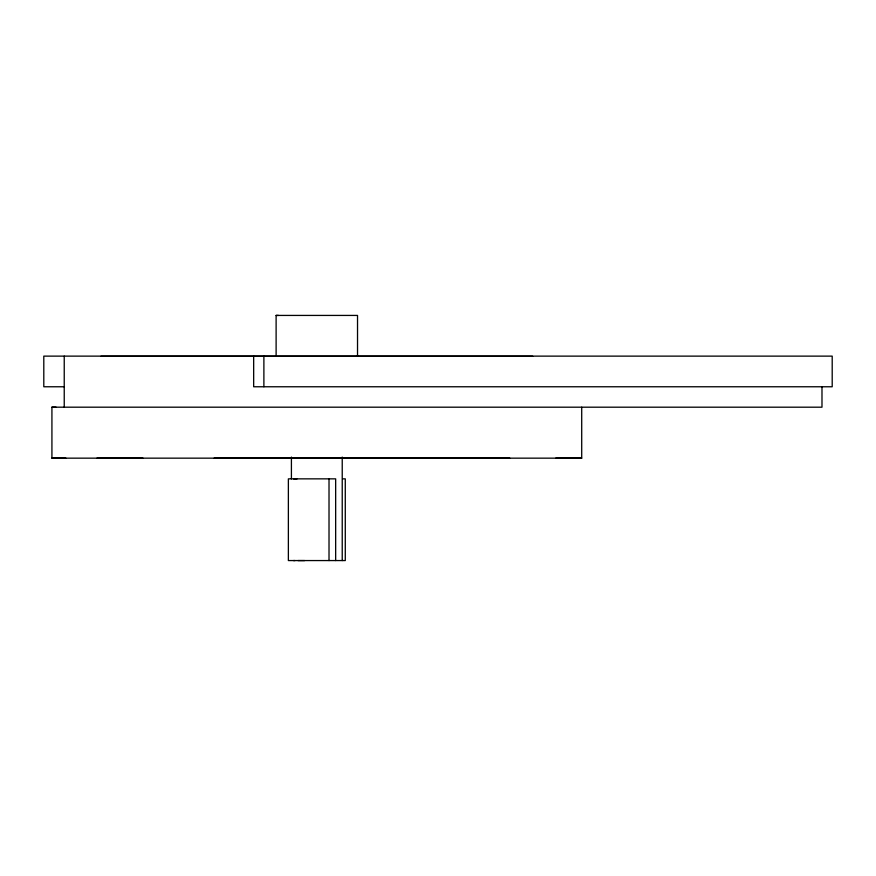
<?xml version="1.0" encoding="UTF-8"?>
<svg xmlns="http://www.w3.org/2000/svg" width="876" height="876" viewBox="0 0 876 876"><rect width="100%" height="100%" fill="white"/><g stroke="black" fill="none" stroke-linecap="round" stroke-linejoin="round"><path stroke-width="1.31" d="M581.708 407.198L581.708 458.159L51.925 458.159L51.925 407.187L821.984 407.198L821.984 386.765M276.115 356.28L276.115 315.426L357.528 315.426L357.528 356.28M291.412 478.854L291.412 457.064M342.231 560.574L342.231 457.064M432.777 458.268L440.519 458.192M457.458 458.192L465.758 458.159M297.052 478.854L293.548 478.854M276.115 315.426L278.415 315.426M100.915 356.28L532.717 356.28M64.233 386.765L43.8 386.765L43.8 356.127L832.2 356.127L832.2 386.765L253.668 386.765L253.668 356.127M51.925 407.187L56.02 407.198M142.974 458.159L96.94 458.159M51.925 458.159L65.875 458.159M214.16 458.104L509.744 458.115M581.708 458.159L555.745 458.159M342.56 478.854L345.275 478.854L345.286 560.563L288.368 560.563L288.368 478.854L335.661 478.854L335.661 560.563M293.493 560.563L295.004 560.574M297.993 560.574L304.629 560.574M286.671 458.192L291.609 458.225M329.015 478.854L329.015 560.563M263.884 356.127L263.884 386.765M64.233 356.127L64.233 407.198"/></g></svg>
